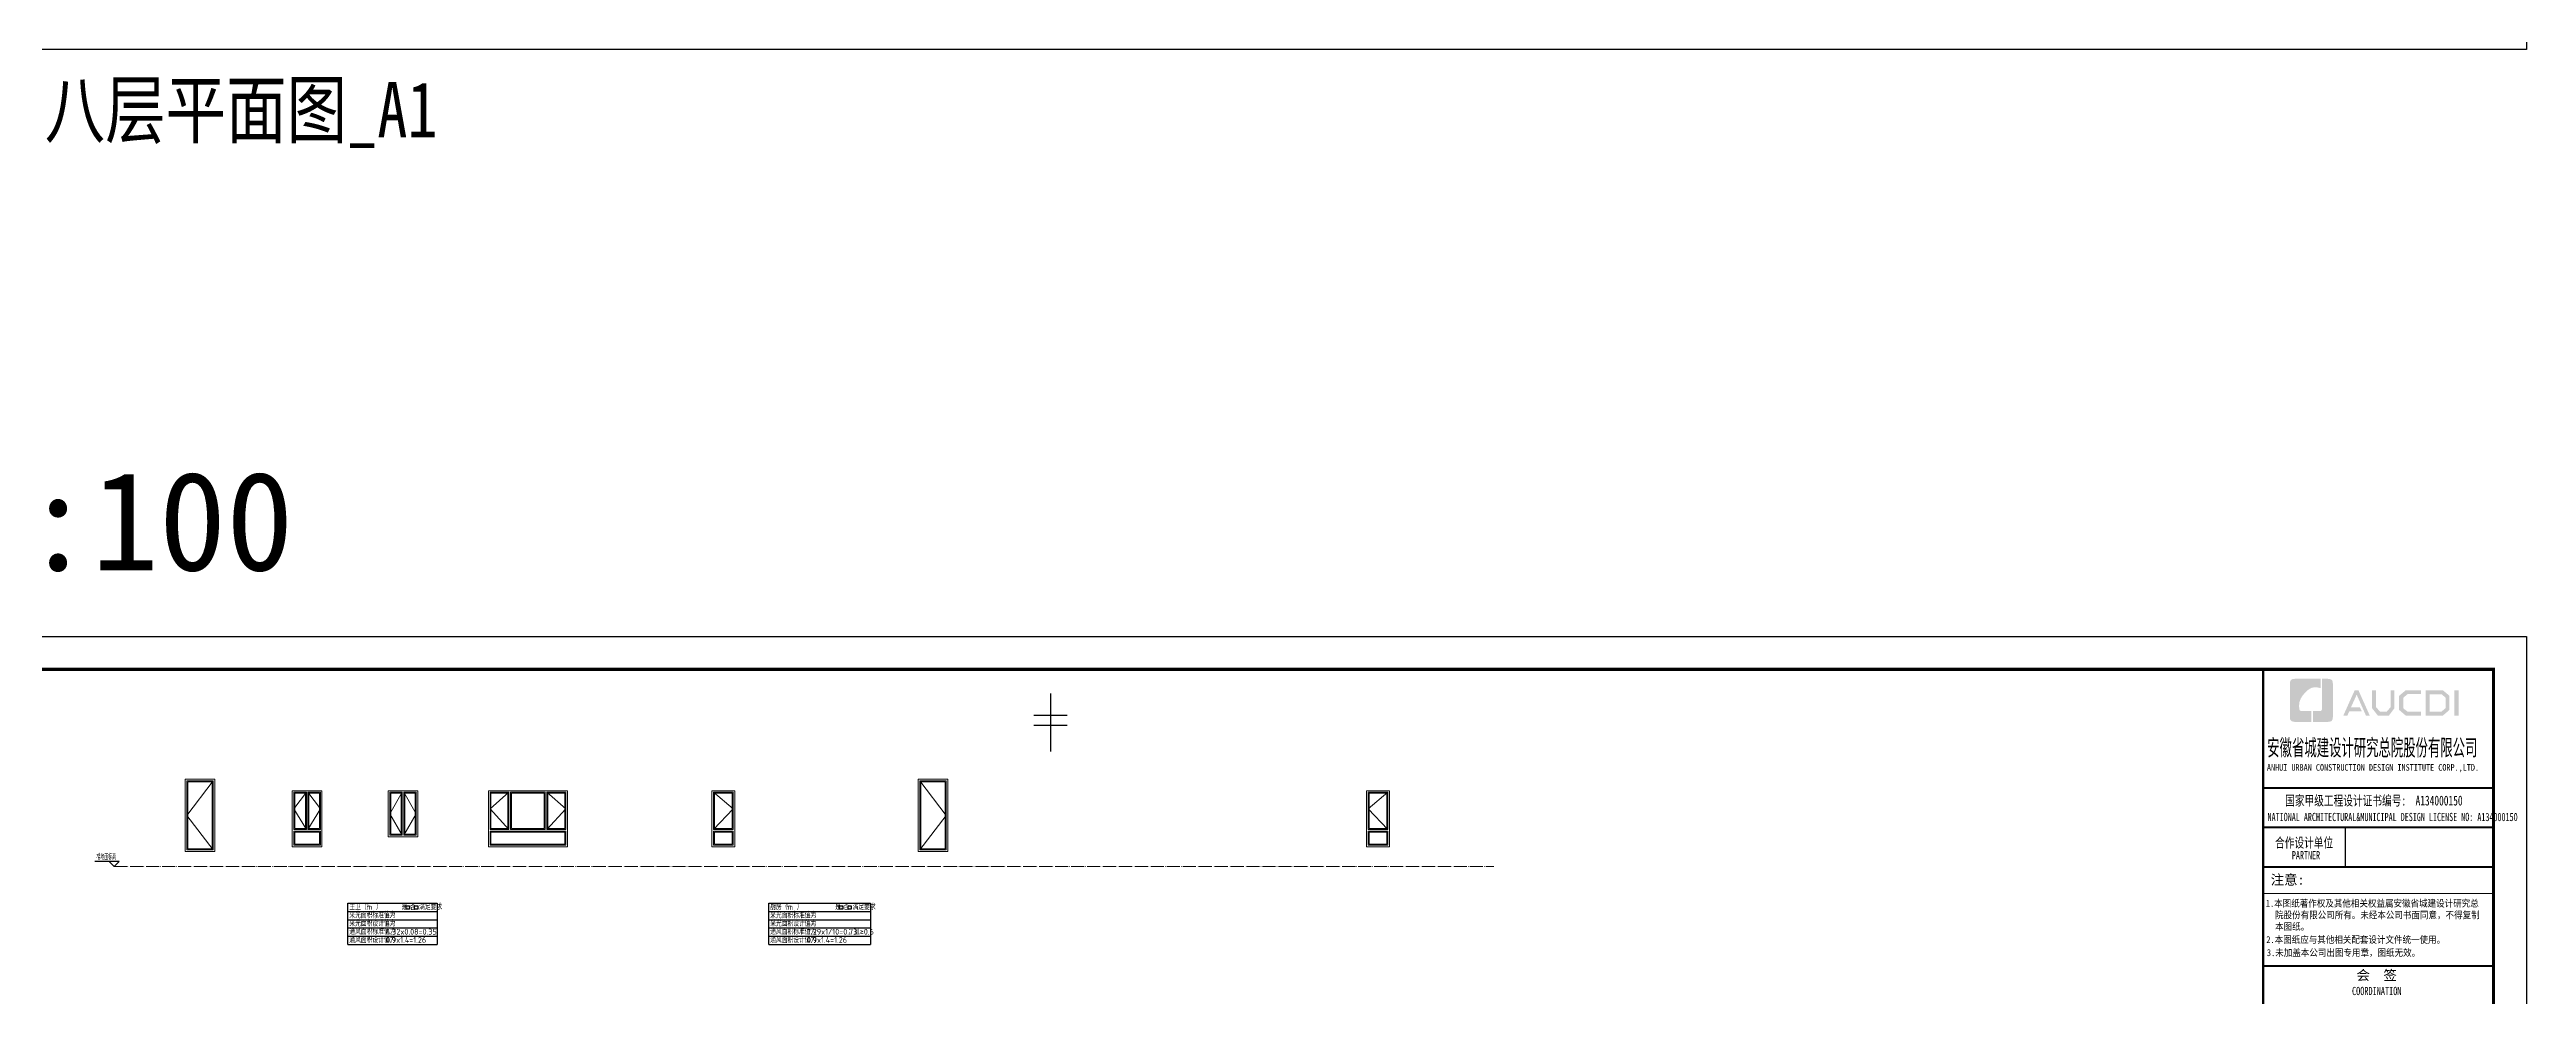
# Model space of a CAD drawing. Extents: x -518115 to 389031, y -231062 to 1628073.
# Drawn here: x 7938 to 83114, y 304887 to 333624 of the extents above; entities that cross this region are included whole.
import ezdxf

# ---------------------------------------------------------------- set-up
doc = ezdxf.new("R2010")
doc.units = 0
doc.header["$LTSCALE"] = 1000
doc.header["$MEASUREMENT"] = 0
doc.linetypes.add('DOTE', pattern=[2.42, 2, -0.2, 0.02, -0.2])
for name, color, linetype in [('AD-INDX', 43, 'Continuous'), ('DIM_ELEV', 3, 'Continuous'), ('图框', 140, 'Continuous'), ('图签文字', 147, 'Continuous'), ('导图字', 7, 'Continuous')]:
    doc.layers.add(name, color=color, linetype=linetype)
for name, color, linetype, lineweight in [('DOTE', 19, 'DOTE', 9), ('WINDOW', 144, 'Continuous', 15), ('立面-普通轮廓', 7, 'Continuous', 18), ('立面-窗开启线', 250, 'Continuous', 13)]:
    doc.layers.add(name, color=color, linetype=linetype, lineweight=lineweight)
doc.layers.add('yichutu', color=7, linetype='Continuous', true_color=0xffffff, plot=False)
doc.layers.add('不打印-标记', color=10, linetype='Continuous', lineweight=9, plot=False)
doc.styles.add('_TCH_DIM', font='SIMPLEX.shx', dxfattribs={"width": 0.7, "bigfont": 'GBCBIG.shx'})
doc.styles.add('_TCH_LABEL', font='')
doc.styles.add('HT', font='')
doc.styles.get("Standard").update_dxf_attribs({"font": 'gbenor.shx', "bigfont": 'gbcbig.shx'})
doc.styles.add('建筑图签-1', font='', dxfattribs={"width": 0.7})
doc.styles.add('黑体', font='')
doc.styles.get('_TCH_LABEL').set_extended_font_data('SimHei')
doc.styles.get('HT').set_extended_font_data('SimHei')
doc.styles.get('建筑图签-1').set_extended_font_data('SimHei')
doc.styles.get('黑体').set_extended_font_data('SimHei')

# ---------------------------------------------------------------- blocks, each defined once
blk = doc.blocks.new('院标1')
h = blk.add_hatch(color=150)
h.dxf.hatch_style = 1
h.set_gradient(color1=(33, 113, 253), color2=(33, 113, 253), tint=1, name='INVCURVED')
edge = h.paths.add_edge_path()
edge.add_spline(control_points=[(116373, 648379), (116379, 648379), (116382, 648379), (116391, 648379), (116391, 648379), (116391, 648379), (116616, 648379), (116616, 648379), (116616, 648379), (116616, 648379), (116616, 648054), (116616, 648054), (116616, 648054), (116616, 648054), (116108, 648054), (116108, 648054), (116108, 648054), (116028, 648054), (115963, 648111), (115963, 648199), (115963, 648199), (115963, 648199), (115963, 649215), (115963, 649215), (115963, 649215), (115963, 649295), (116018, 649360), (116108, 649360), (116108, 649360), (116108, 649360), (116897, 649360), (116897, 649360), (116897, 649360), (116897, 649360), (116897, 649080), (116897, 649080), (116897, 649080), (116897, 649080), (116566, 649140), (116356, 648859), (116356, 648859), (116245, 648719), (116240, 648545), (116247, 648466), (116247, 648466), (116254, 648386), (116247, 648466), (116247, 648466), (116247, 648466), (116247, 648466), (116258, 648374), (116373, 648379)], knot_values=[0, 0, 0, 0, 0.071429, 0.071429, 0.071429, 0.107143, 0.142857, 0.142857, 0.142857, 0.178571, 0.214286, 0.214286, 0.214286, 0.25, 0.285714, 0.285714, 0.285714, 0.321429, 0.357143, 0.357143, 0.357143, 0.392857, 0.428571, 0.428571, 0.428571, 0.464286, 0.5, 0.5, 0.5, 0.535714, 0.571429, 0.571429, 0.571429, 0.607143, 0.642857, 0.642857, 0.642857, 0.678571, 0.714286, 0.714286, 0.714286, 0.75, 0.785714, 0.785714, 0.785714, 0.821429, 0.857143, 0.857143, 0.857143, 0.928571, 1, 1, 1, 1], degree=3, periodic=0)
h = blk.add_hatch(color=150)
h.dxf.hatch_style = 1
h.set_gradient(color1=(33, 113, 253), color2=(33, 113, 253), tint=1, name='INVCURVED')
edge = h.paths.add_edge_path()
edge.add_spline(control_points=[(117268, 649215), (117268, 649215), (117268, 648199), (117268, 648199), (117268, 648199), (117268, 648114), (117212, 648054), (117123, 648054), (117123, 648054), (117123, 648054), (116663, 648054), (116663, 648054), (116663, 648054), (116663, 648054), (116663, 648379), (116663, 648379), (116663, 648379), (116663, 648379), (116865, 648379), (116865, 648379), (116865, 648379), (116907, 648379), (116941, 648413), (116941, 648455), (116941, 648455), (116941, 648455), (116941, 649360), (116941, 649360), (116941, 649360), (116941, 649360), (117123, 649360), (117123, 649360), (117123, 649360), (117204, 649360), (117268, 649306), (117268, 649215)], knot_values=[0, 0, 0, 0, 0.1, 0.1, 0.1, 0.15, 0.2, 0.2, 0.2, 0.25, 0.3, 0.3, 0.3, 0.35, 0.4, 0.4, 0.4, 0.45, 0.5, 0.5, 0.5, 0.55, 0.6, 0.6, 0.6, 0.65, 0.7, 0.7, 0.7, 0.75, 0.8, 0.8, 0.8, 0.9, 1, 1, 1, 1], degree=3, periodic=0)
blk = doc.blocks.new('TK')
at = {"layer": '图框'}
h = blk.add_hatch(color=256, dxfattribs=at)
h.paths.add_polyline_path([(547288, 547072), (547414, 547072), (547414, 546302), (547288, 546302)])
h.paths.add_polyline_path([(546536, 546956), (546536, 546430), (546896, 546430), (547020, 546536), (547020, 546855), (546900, 546956)], flags=16)
h.paths.add_polyline_path([(546418, 547074), (546418, 546311), (546940, 546311), (547138, 546482), (547138, 546910), (546943, 547074)])
h.paths.add_polyline_path([(546275, 547077), (546275, 546962), (545868, 546962), (545735, 546851), (545735, 546531), (545868, 546429), (546277, 546429), (546277, 546307), (545813, 546307), (545611, 546481), (545611, 546910), (545809, 547077)])
h.paths.add_polyline_path([(544792, 547075), (544912, 547075), (544912, 546565), (545026, 546433), (545237, 546433), (545351, 546565), (545351, 547075), (545465, 547075), (545465, 546528), (545301, 546311), (544963, 546311), (544792, 546530)])
h.paths.add_polyline_path([(544260, 547074), (544377, 547074), (544719, 546310), (544603, 546310), (544322, 546944), (544147, 546556), (544418, 546556), (544479, 546440), (544098, 546440), (544039, 546308), (543916, 546308)])
for p, q in [((541480, 544114), (548480, 544114)), ((541480, 544114), (548480, 544114)), ((541480, 542914), (548480, 542914))]:
    blk.add_line(p, q, dxfattribs=at)
blk.add_lwpolyline([(465375, 548714), (549475, 548714), (549475, 489314), (465375, 489314)], close=True, dxfattribs=at)
blk.add_lwpolyline([(465375, 548714), (549475, 548714), (549475, 489314), (465375, 489314)], close=True, dxfattribs=at)
at = {"layer": '图框', "const_width": 100}
blk.add_lwpolyline([(548475, 490314), (548475, 547714), (467875, 547714), (467875, 490314)], close=True, dxfattribs=at)
at = {"layer": '图框'}
for points, const_width in [([(541480, 490314), (541480, 547714)], 70), ([(541480, 544114), (548480, 544114)], 60), ([(541480, 542914), (548480, 542914)], 60), ([(541480, 542914), (548480, 542914)], 60), ([(543980, 542914), (543980, 541714)], 35), ([(541480, 541714), (548480, 541714)], 60), ([(541480, 541714), (548480, 541714)], 60), ([(541480, 540913), (548480, 540913)], 35), ([(541488, 538714), (548488, 538714)], 60)]:
    blk.add_lwpolyline(points, dxfattribs=dict(at, const_width=const_width))
blk.add_blockref('院标1', (426331, -101935))
for s, height, style, width, p in [('ANHUI URBAN CONSTRUCTION DESIGN INSTITUTE CORP.,LTD.', 200, '建筑图签-1', 0.91, (541598, 544636)), ('NATIONAL ARCHITECTURAL&MUNICIPAL DESIGN LICENSE NO: A134000150', 250, '建筑图签-1', 0.6, (541617, 543108)), ('PARTNER', 250, '建筑图签-1', 0.6, (542355, 541947)), ('1.本图纸著作权及其他相关权益属安徽省城建设计研究总', 210, 'HT', 0.88, (541566, 540507)), ('本图纸。', 210, 'HT', 0.88, (541845, 539803)), ('院股份有限公司所有。未经本公司书面同意，不得复制', 210, 'HT', 0.88, (541845, 540153)), (' 2.本图纸应与其他相关配套设计文件统一使用。 ', 210, 'HT', 0.88, (541455, 539406)), ('3.未加盖本公司出图专用章，图纸无效。', 210, 'HT', 0.88, (541598, 539011)), ('COORDINATION', 250, '建筑图签-1', 0.7, (544180, 537827))]:
    blk.add_text(s, height=height, dxfattribs=dict(at, style=style, width=width)).set_placement(p)
at = {"layer": '图签文字', "color": 7, "style": '建筑图签-1'}
for s, height, width, p in [('安徽省城建设计研究总院股份有限公司', 500, 0.55, (541608, 545091)), ('国家甲级工程设计证书编号:  A134000150', 300, 0.7, (542152, 543581)), ('合作设计单位', 300, 0.7, (541845, 542304))]:
    blk.add_text(s, height=height, dxfattribs=dict(at, width=width)).set_placement(p)
for s, p in [('注意:', (541711, 541177)), ('会  签', (544315, 538281))]:
    blk.add_text(s, height=300, dxfattribs=at).set_placement(p)
blk = doc.blocks.new('yct-841-594-84100-59399.9999999999-100-1000.0')
at = {"layer": 'yichutu', "color": 7, "true_color": 0xffffff}
blk.add_lwpolyline([(0, 0), (0, 59400), (84100, 59400), (84100, 0)], close=True, dxfattribs=at)
at = {"layer": 'yichutu', "color": 7, "true_color": 0xffffff, "style": '_TCH_LABEL'}
blk.add_text('A1 1:100', height=3000, dxfattribs=at).set_placement((0, 61400))

msp = doc.modelspace()

# ---------------------------------------------------------------- linework, layer by layer
for p, q in [((38316.6, 314076.5), (38316.6, 312325.4)), ((38316.6, 314076.5), (38316.6, 312325.4)), ((37809.2, 313419.9), (38824, 313419.9)), ((37809.2, 313419.9), (38824, 313419.9)), ((37809.2, 313116.6), (38824, 313116.6)), ((37809.2, 313116.6), (38824, 313116.6)), ((16994.2, 306465.5), (16994.2, 307715.5)), ((16994.2, 307715.5), (19699.8, 307715.5)), ((19699.8, 307715.5), (19699.8, 306465.5)), ((29767.3, 306465.5), (29767.3, 307715.5)), ((29767.3, 307715.5), (32856.4, 307715.5)), ((32856.4, 307715.5), (32856.4, 306465.5)), ((16994.2, 307465.5), (19699.8, 307465.5)), ((16994.2, 307465.5), (19699.8, 307465.5)), ((16994.2, 307215.5), (19699.8, 307215.5)), ((16994.2, 306965.5), (19699.8, 306965.5)), ((29767.3, 307465.5), (32856.4, 307465.5)), ((29767.3, 307465.5), (32856.4, 307465.5)), ((29767.3, 307215.5), (32856.4, 307215.5)), ((29767.3, 306965.5), (32856.4, 306965.5)), ((16994.2, 306715.5), (19699.8, 306715.5)), ((16994.2, 306465.5), (19699.8, 306465.5)), ((29767.3, 306715.5), (32856.4, 306715.5)), ((29767.3, 306465.5), (32856.4, 306465.5))]:
    msp.add_line(p, q)
for points in [[(18762, 307639), (18862, 307639), (18862, 307539), (18762, 307539)], [(19016, 307639), (19116, 307639), (19116, 307539), (19016, 307539)], [(31918.6, 307639), (32018.6, 307639), (32018.6, 307539), (31918.6, 307539)], [(32172.6, 307639), (32272.6, 307639), (32272.6, 307539), (32172.6, 307539)]]:
    msp.add_lwpolyline(points, close=True)
at = {"color": 6, "const_width": 5}
for points in [[(18788, 307584.5), (18806, 307564), (18849, 307626)], [(31944.6, 307584.5), (31962.6, 307564), (32005.6, 307626)]]:
    msp.add_lwpolyline(points, dxfattribs=at)
at = {"layer": 'DIM_ELEV'}
for p, q in [((10052.1, 308982.5), (9317.5, 308982.5)), ((9902.1, 308832.5), (9752.1, 308982.5)), ((9902.1, 308832.5), (10052.1, 308982.5))]:
    msp.add_line(p, q, dxfattribs=at)
at = {"layer": 'DOTE', "ltscale": 0.2}
msp.add_line((9902.1, 308832.5), (51769.1, 308832.5), dxfattribs=at)
at = {"layer": 'WINDOW'}
for points in [[(12102.5, 311432.5), (12902.5, 311432.5), (12902.5, 309332.5), (12102.5, 309332.5)], [(34353.3, 311432.5), (35153.3, 311432.5), (35153.3, 309332.5), (34353.3, 309332.5)], [(15357.1, 311082.5), (15732.1, 311082.5), (15732.1, 309957.5), (15357.1, 309957.5)], [(16157.1, 311082.5), (15782.1, 311082.5), (15782.1, 309957.5), (16157.1, 309957.5)], [(18262.5, 311082.5), (18637.5, 311082.5), (18637.5, 309782.5), (18262.5, 309782.5)], [(19062.5, 311082.5), (18687.5, 311082.5), (18687.5, 309782.5), (19062.5, 309782.5)], [(21306.6, 311082.5), (21881.6, 311082.5), (21881.6, 309957.5), (21306.6, 309957.5)], [(21931.6, 311082.5), (22981.6, 311082.5), (22981.6, 309957.5), (21931.6, 309957.5)], [(23606.6, 311082.5), (23031.6, 311082.5), (23031.6, 309957.5), (23606.6, 309957.5)], [(28085.6, 311082.5), (28685.6, 311082.5), (28685.6, 309957.5), (28085.6, 309957.5)], [(47957.4, 311082.5), (48557.4, 311082.5), (48557.4, 309957.5), (47957.4, 309957.5)], [(15357.1, 309907.5), (16157.1, 309907.5), (16157.1, 309482.5), (15357.1, 309482.5)], [(21306.6, 309907.5), (23606.6, 309907.5), (23606.6, 309482.5), (21306.6, 309482.5)], [(28085.6, 309907.5), (28685.6, 309907.5), (28685.6, 309482.5), (28085.6, 309482.5)], [(47957.4, 309907.5), (48557.4, 309907.5), (48557.4, 309482.5), (47957.4, 309482.5)]]:
    msp.add_lwpolyline(points, close=True, dxfattribs=at)
at = {"layer": 'WINDOW', "color": 250}
for points in [[(12132.5, 311402.5), (12872.5, 311402.5), (12872.5, 309362.5), (12132.5, 309362.5)], [(34383.3, 311402.5), (35123.3, 311402.5), (35123.3, 309362.5), (34383.3, 309362.5)], [(15387.1, 311052.5), (15702.1, 311052.5), (15702.1, 309987.5), (15387.1, 309987.5)], [(16127.1, 311052.5), (15812.1, 311052.5), (15812.1, 309987.5), (16127.1, 309987.5)], [(18292.5, 311052.5), (18607.5, 311052.5), (18607.5, 309812.5), (18292.5, 309812.5)], [(19032.5, 311052.5), (18717.5, 311052.5), (18717.5, 309812.5), (19032.5, 309812.5)], [(21336.6, 311052.5), (21851.6, 311052.5), (21851.6, 309987.5), (21336.6, 309987.5)], [(21961.6, 311052.5), (22951.6, 311052.5), (22951.6, 309987.5), (21961.6, 309987.5)], [(23576.6, 311052.5), (23061.6, 311052.5), (23061.6, 309987.5), (23576.6, 309987.5)], [(28115.6, 311052.5), (28655.6, 311052.5), (28655.6, 309987.5), (28115.6, 309987.5)], [(47987.4, 311052.5), (48527.4, 311052.5), (48527.4, 309987.5), (47987.4, 309987.5)], [(15387.1, 309877.5), (16127.1, 309877.5), (16127.1, 309512.5), (15387.1, 309512.5)], [(21336.6, 309877.5), (23576.6, 309877.5), (23576.6, 309512.5), (21336.6, 309512.5)], [(28115.6, 309877.5), (28655.6, 309877.5), (28655.6, 309512.5), (28115.6, 309512.5)], [(47987.4, 309877.5), (48527.4, 309877.5), (48527.4, 309512.5), (47987.4, 309512.5)]]:
    msp.add_lwpolyline(points, close=True, dxfattribs=at)
at = {"layer": '立面-普通轮廓'}
for points in [[(12052.5, 311482.5), (12952.5, 311482.5), (12952.5, 309282.5), (12052.5, 309282.5)], [(34303.3, 311482.5), (35203.3, 311482.5), (35203.3, 309282.5), (34303.3, 309282.5)], [(15307.1, 311132.5), (16207.1, 311132.5), (16207.1, 309432.5), (15307.1, 309432.5)], [(18212.5, 311132.5), (19112.5, 311132.5), (19112.5, 309732.5), (18212.5, 309732.5)], [(21256.6, 311132.5), (23656.6, 311132.5), (23656.6, 309432.5), (21256.6, 309432.5)], [(28035.6, 311132.5), (28735.6, 311132.5), (28735.6, 309432.5), (28035.6, 309432.5)], [(47907.4, 311132.5), (48607.4, 311132.5), (48607.4, 309432.5), (47907.4, 309432.5)]]:
    msp.add_lwpolyline(points, close=True, dxfattribs=at)
at = {"layer": '立面-窗开启线', "color": 4, "ltscale": 0.5}
for points in [[(12902.5, 311432.5), (12102.5, 310382.5), (12902.5, 309332.5)], [(34353.3, 311432.5), (35153.3, 310382.5), (34353.3, 309332.5)], [(15732.1, 311082.5), (15357.1, 310582.5), (15732.1, 309957.5)], [(15782.1, 311082.5), (16157.1, 310582.5), (15782.1, 309957.5)], [(18637.5, 311082.5), (18262.5, 310432.5), (18637.5, 309782.5)], [(18687.5, 311082.5), (19062.5, 310432.5), (18687.5, 309782.5)], [(21881.6, 311082.5), (21306.6, 310582.5), (21881.6, 309957.5)], [(23031.6, 311082.5), (23606.6, 310582.5), (23031.6, 309957.5)], [(28085.6, 311082.5), (28685.6, 310582.5), (28085.6, 309957.5)], [(48557.4, 311082.5), (47957.4, 310582.5), (48557.4, 309957.5)]]:
    msp.add_lwpolyline(points, dxfattribs=at)

# ---------------------------------------------------------------- block references
msp.add_blockref('TK', (-466360.9, -232898.5))
at = {"layer": 'yichutu'}
for p in [(-985.9, 333623.5), (-985.9, 256415.2)]:
    msp.add_blockref('yct-841-594-84100-59399.9999999999-100-1000.0', p, dxfattribs=at)

# ---------------------------------------------------------------- texts
at = {"color": 91, "true_color": 0x7df289}
for s, p in [('是', (18625.8, 307514.4)), ('否', (18882.8, 307514.4)), ('满足要求', (19153.8, 307514.4)), ('是', (31782.4, 307514.4)), ('否', (32039.4, 307514.4)), ('满足要求', (32310.4, 307514.4))]:
    msp.add_text(s, height=175, dxfattribs=at).set_placement(p)
at = {"layer": 'AD-INDX', "color": 1}
for p in [(17562.2, 307606.6), (30306.8, 307606.6)]:
    msp.add_text('2', height=75.6, dxfattribs=at).set_placement(p)
at = {"layer": 'DIM_ELEV', "color": 7, "style": '_TCH_DIM', "width": 0.7}
msp.add_text('楼地面标高', height=168.79, dxfattribs=at).set_placement((9363.5, 309032.6))
at = {"layer": '不打印-标记', "color": 1}
for s, p in [('主卫（m ）', (17037.3, 307514.4)), ('厨房（m ）', (29810.4, 307514.4)), ('采光面积标准值为', (17037.3, 307264.4)), ('通风面积标准值为', (17037.3, 306764.4)), (':--', (18095, 307264.4)), (':4.32x0.08=0.35', (18095, 306764.4)), ('采光面积标准值为', (29810.4, 307264.4)), ('通风面积标准值为', (29810.4, 306764.4)), (':--', (30868.1, 307264.4)), (':7.29x1/10=0.73', (30868.1, 306764.4)), ('，且≥0.6', (32180.9, 306764.4))]:
    msp.add_text(s, height=175, dxfattribs=at).set_placement(p)
at = {"layer": '不打印-标记', "color": 2}
for s, p in [('采光面积设计值为', (17037.3, 307014.4)), (':--', (18095, 307014.4)), ('采光面积设计值为', (29810.4, 307014.4)), (':--', (30868.1, 307014.4)), ('通风面积设计值为', (17037.3, 306514.4)), (':0.9x1.4=1.26', (18095, 306514.4)), ('通风面积设计值为', (29810.4, 306514.4)), (':0.9x1.4=1.26', (30868.1, 306514.4))]:
    msp.add_text(s, height=175, dxfattribs=at).set_placement(p)
at = {"layer": '导图字', "color": 1, "style": '黑体', "width": 0.8}
msp.add_text('建施_13_八层平面图_A1', height=1682.363, dxfattribs=at).set_placement((457.3, 330960.1))

doc.saveas('drawing.dxf')
